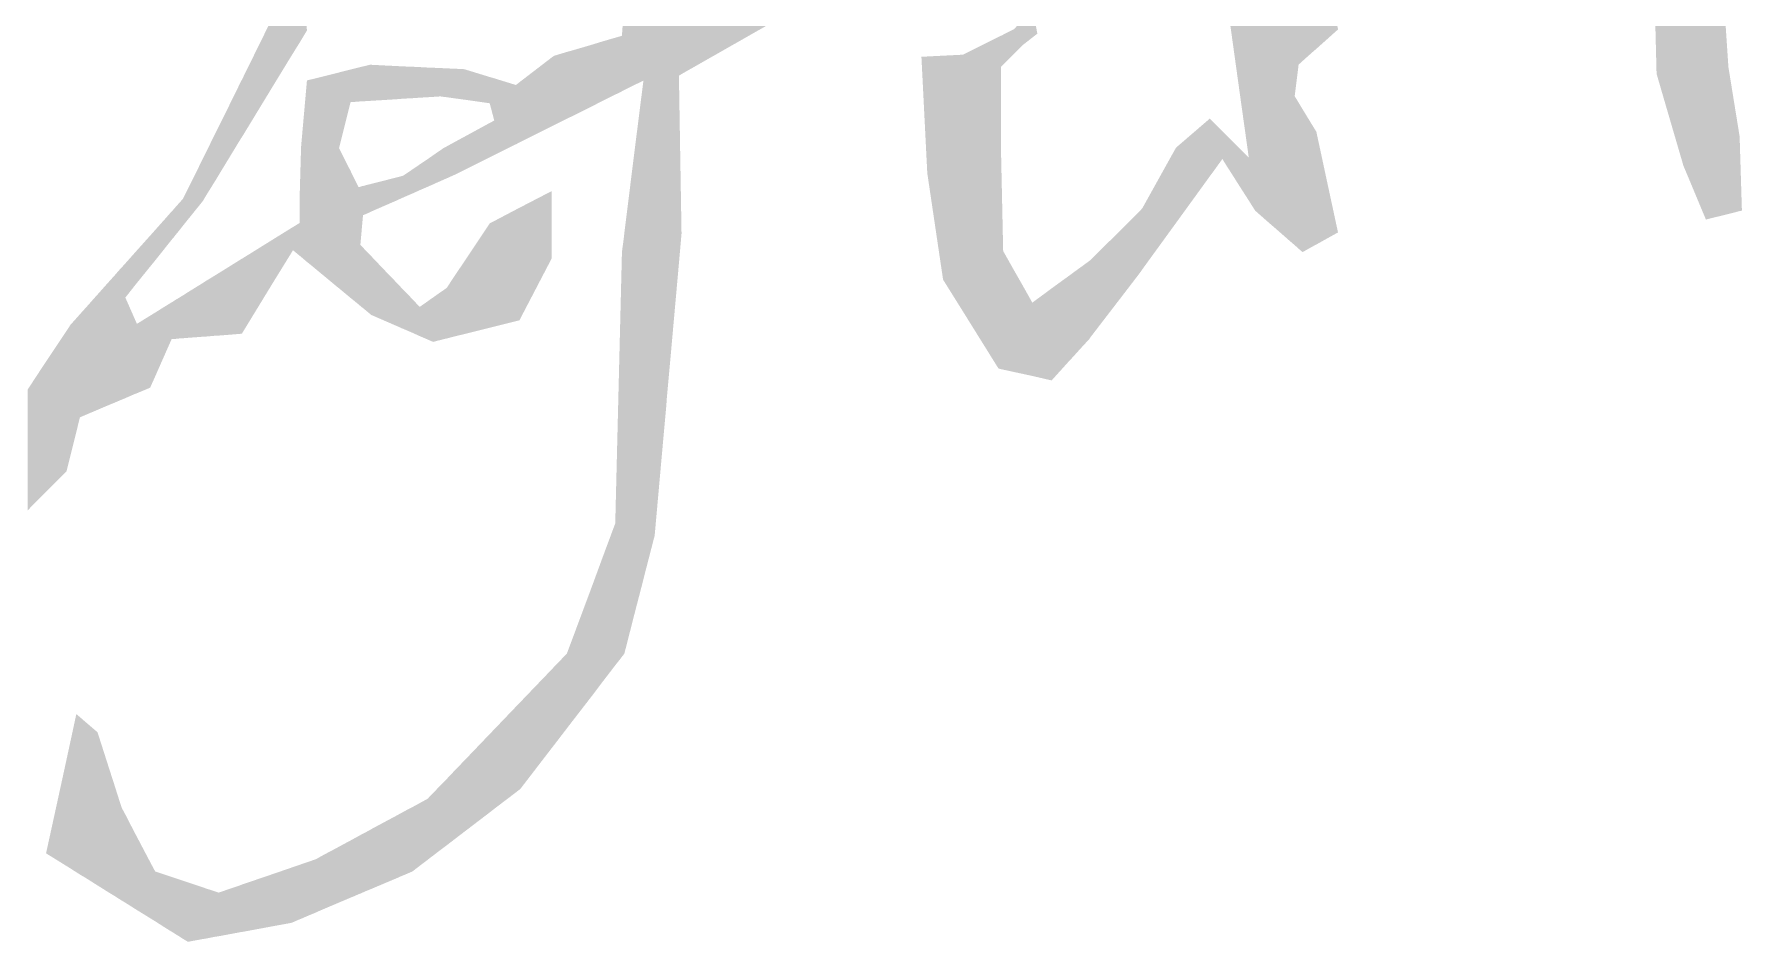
# Model space of a CAD drawing. Extents: x -2746917 to -971774, y -3334247 to -3250358.
# Drawn here: x -1695101 to -1694430, y -3308079 to -3307722 of the extents above; entities that cross this region are included whole.
import ezdxf

# ---------------------------------------------------------------- set-up
doc = ezdxf.new("R2010")
doc.units = 0
doc.header["$LTSCALE"] = 1000
doc.header["$MEASUREMENT"] = 0
doc.layers.get('0').update_dxf_attribs({"linetype": 'CONTINUOUS'})
doc.layers.add('HATCH', color=254, linetype='CONTINUOUS')

# ---------------------------------------------------------------- blocks, each defined once
blk = doc.blocks.new('*U3513')
for points in [[(695583.9, -16248.4), (695589.2, -16546.8), (695589.2, -16248)], [(695589.2, -16248), (695590.8, -16846.6), (695590.8, -16247.8)], [(695964.8, -16285), (695974.1, -16634.8), (695974.1, -16272.6)], [(695974.1, -16634.8), (695974.1, -16272.6), (695978.3, -16638.4)], [(695956.2, -16296.5), (695960.9, -16594), (695960.9, -16290.3)], [(695960.9, -16290.3), (695964.8, -16626.6), (695964.8, -16285)], [(695960.9, -16620.4), (695960.9, -16290.3), (695964.8, -16626.6)], [(695964.8, -16626.6), (695964.8, -16285), (695974.1, -16634.8)], [(695949.3, -16305.7), (695956.2, -16560.5), (695956.2, -16296.5)], [(695956.2, -16560.5), (695956.2, -16296.5), (695960.9, -16594)], [(695949.3, -16510.9), (695949.3, -16305.7), (695956.2, -16560.5)], [(696229.2, -16602.4), (696229.2, -16383.9), (696241.6, -16632.1)], [(695577.5, -16497.1), (695583.9, -16549.4), (695583.9, -16400.7)], [(696227.8, -16433.8), (696229.2, -16602.4), (696229.2, -16429.6)], [(696215.4, -16471), (696227.8, -16599.1), (696227.8, -16433.8)], [(696227.8, -16599.1), (696227.8, -16433.8), (696229.2, -16602.4)], [(695378.1, -16474.6), (695379, -16522), (695379, -16472.8)], [(696211.3, -16483.4), (696215.4, -16556.7), (696215.4, -16471)], [(696215.4, -16556.7), (696215.4, -16471), (696227.8, -16599.1)], [(695373, -16484.8), (695374, -16530.1), (695374, -16482.8)], [(695374, -16482.8), (695378.1, -16523.5), (695378.1, -16474.6)], [(696209.9, -16487.5), (696211.3, -16542.6), (696211.3, -16483.4)], [(696211.3, -16542.6), (696211.3, -16483.4), (696215.4, -16556.7)], [(695361.4, -16508.2), (695373, -16531.7), (695373, -16484.8)], [(695618.4, -16539.5), (695618.4, -16499.9), (695716.1, -16483.9)], [(695978.3, -16638.4), (695978.3, -16484.7), (695986.5, -16645.6)], [(695993.9, -16499.3), (696000.3, -16529.1), (696000.3, -16491.6)], [(696000.3, -16491.6), (696002.4, -16527.3), (696002.4, -16490)], [(696002.4, -16490), (696009.9, -16520.6), (696009.9, -16483.9)], [(695576, -16519.3), (695577.1, -16552.8), (695577.1, -16504)], [(695577.1, -16504), (695577.5, -16552.6), (695577.5, -16497.1)], [(695822.5, -16508.6), (695828, -16520.4), (695828, -16502.1)], [(695989.1, -16505.1), (695991.5, -16537), (695991.5, -16502.2)], [(695991.5, -16502.2), (695993.4, -16535.3), (695993.4, -16499.9)], [(695993.4, -16499.9), (695993.9, -16534.8), (695993.9, -16499.3)], [(695342.6, -16546.4), (695361.4, -16550.7), (695361.4, -16508.2)], [(695816.9, -16515.2), (695822.5, -16524.7), (695822.5, -16508.6)], [(695986.5, -16508.1), (695989.1, -16647.8), (695989.1, -16505.1)], [(695986.5, -16645.6), (695986.5, -16508.1), (695989.1, -16647.8)], [(695546.2, -16528.1), (695557.8, -16562.5), (695557.8, -16524.7)], [(695557.8, -16524.7), (695564.6, -16559), (695564.6, -16522.6)], [(695564.6, -16522.6), (695571.9, -16555.4), (695571.9, -16520.5)], [(695571.9, -16520.5), (695576, -16553.4), (695576, -16519.3)], [(695576, -16519.3), (695576, -16553.3), (695576, -16519.3)], [(695790, -16528.6), (695807.2, -16723.5), (695807.2, -16520)], [(695807.2, -16520), (695808.7, -16723.9), (695808.7, -16519.3)], [(695807.2, -16723.5), (695807.2, -16520), (695808.7, -16723.9)], [(695808.7, -16519.3), (695809.2, -16538), (695809.2, -16519.1)], [(695809.2, -16519.1), (695810.1, -16537.1), (695810.1, -16518.6)], [(695810.1, -16518.6), (695816.9, -16530.2), (695816.9, -16515.2)], [(695513.6, -16547.4), (695532.9, -16574.9), (695532.9, -16532.6)], [(695532.9, -16532.6), (695534.3, -16574.2), (695534.3, -16531.6)], [(695534.3, -16531.6), (695542.2, -16570.2), (695542.2, -16529.2)], [(695542.2, -16529.2), (695546.2, -16568.3), (695546.2, -16528.1)], [(695759.9, -16532.2), (695763.5, -16603.6), (695763.5, -16532)], [(695763.5, -16532), (695773.2, -16669), (695773.2, -16531.5)], [(695763.5, -16603.6), (695763.5, -16532), (695773.2, -16669)], [(695773.2, -16531.5), (695785.4, -16688.5), (695785.4, -16530.9)], [(695773.2, -16669), (695773.2, -16531.5), (695785.4, -16688.5)], [(695785.4, -16530.9), (695790, -16695.9), (695790, -16528.6)], [(695785.4, -16688.5), (695785.4, -16530.9), (695790, -16695.9)], [(695790, -16695.9), (695790, -16528.6), (695807.2, -16723.5)], [(695382.6, -16546.7), (695385.5, -16660.4), (695385.5, -16546)], [(695385.5, -16546), (695387.9, -16662.4), (695387.9, -16545.4)], [(695385.5, -16660.4), (695385.5, -16546), (695387.9, -16662.4)], [(695387.9, -16545.4), (695389.2, -16663.5), (695389.2, -16545.1)], [(695387.9, -16662.4), (695387.9, -16545.4), (695389.2, -16663.5)], [(695389.2, -16545.1), (695393.1, -16666.7), (695393.1, -16544.1)], [(695389.2, -16663.5), (695389.2, -16545.1), (695393.1, -16666.7)], [(695393.1, -16544.1), (695400.9, -16673.2), (695400.9, -16542.2)], [(695393.1, -16666.7), (695393.1, -16544.1), (695400.9, -16673.2)], [(695400.9, -16542.2), (695402.3, -16674.3), (695402.3, -16541.8)], [(695400.9, -16673.2), (695400.9, -16542.2), (695402.3, -16674.3)], [(695402.3, -16541.8), (695409.4, -16560), (695409.4, -16540)], [(695409.4, -16540), (695411.4, -16559.9), (695411.4, -16539.5)], [(695411.4, -16539.5), (695414.3, -16559.7), (695414.3, -16538.8)], [(695414.3, -16538.8), (695415.1, -16559.6), (695415.1, -16538.6)], [(695415.1, -16538.6), (695415.4, -16559.6), (695415.4, -16538.5)], [(695415.4, -16538.5), (695416.8, -16559.5), (695416.8, -16538.2)], [(695416.8, -16538.2), (695416.9, -16559.5), (695416.9, -16538.1)], [(695416.9, -16538.1), (695417.1, -16559.5), (695417.1, -16538.1)], [(695417.1, -16538.1), (695418.8, -16559.4), (695418.8, -16537.7)], [(695418.8, -16537.7), (695421.3, -16559.3), (695421.3, -16537.1)], [(695464.4, -16556.5), (695464.4, -16539.1), (695466.5, -16556.8)], [(695466.5, -16556.8), (695466.5, -16539.2), (695468.4, -16557)], [(695468.4, -16557), (695468.4, -16539.3), (695473.3, -16557.7)], [(695473.3, -16557.7), (695473.3, -16539.5), (695479.2, -16558.5)], [(695479.2, -16558.5), (695479.2, -16539.8), (695494.8, -16560.7)], [(695494.8, -16560.7), (695494.8, -16544.6), (695494.9, -16561)], [(695494.9, -16561), (695494.9, -16544.6), (695497.6, -16571.3)], [(695333.7, -16564.4), (695342.2, -16582.1), (695342.2, -16547.1)], [(695342.2, -16547.1), (695342.6, -16581.6), (695342.6, -16546.4)], [(695379, -16587.4), (695382.6, -16658.1), (695382.6, -16546.7)], [(695382.6, -16658.1), (695382.6, -16546.7), (695385.5, -16660.4)], [(695510.9, -16549.5), (695513.1, -16584.8), (695513.1, -16547.8)], [(695513.1, -16547.8), (695513.6, -16584.5), (695513.6, -16547.4)], [(695583.9, -16588.8), (695589.2, -16853), (695589.2, -16546.8)], [(695989.1, -16647.8), (695989.1, -16556.4), (695991.5, -16650)], [(695328.4, -16575.1), (695333.7, -16596.1), (695333.7, -16564.4)], [(695991.5, -16650), (695991.5, -16560.3), (695993.4, -16651.6)], [(695993.4, -16651.6), (695993.4, -16563.5), (695993.9, -16652.1)], [(695326.3, -16579.3), (695328.4, -16604.8), (695328.4, -16575.1)], [(695479.2, -16581.3), (695494.8, -16593.9), (695494.8, -16572.8)], [(695494.8, -16572.8), (695494.9, -16593.9), (695494.9, -16572.8)], [(695494.9, -16572.8), (695497.6, -16592.5), (695497.6, -16571.3)], [(695916.2, -16588), (695935.7, -16607.3), (695935.7, -16571.2)], [(695935.7, -16571.2), (695936.9, -16605.6), (695936.9, -16570.1)], [(695320.7, -16590.6), (695326.3, -16608.3), (695326.3, -16579.3)], [(695378.1, -16618.9), (695379, -16655), (695379, -16587.4)], [(695379, -16655), (695379, -16587.4), (695382.6, -16658.1)], [(695402.3, -16674.3), (695402.3, -16588.2), (695409.4, -16680.2)], [(695464.4, -16589.7), (695466.5, -16607.6), (695466.5, -16588.2)], [(695466.5, -16588.2), (695468.4, -16606.8), (695468.4, -16587.2)], [(695468.4, -16587.2), (695473.3, -16604.6), (695473.3, -16584.5)], [(695473.3, -16584.5), (695479.2, -16601.7), (695479.2, -16581.3)], [(695808.7, -16723.9), (695808.7, -16586.7), (695809.2, -16724)], [(695895.5, -16625.2), (695916.2, -16634.2), (695916.2, -16588)], [(695944.7, -16594.9), (695944.7, -16577.9), (695945.2, -16595.7)], [(695945.2, -16595.7), (695945.2, -16578.4), (695947.9, -16600.1)], [(695947.9, -16600.1), (695947.9, -16581.1), (695949.3, -16602.2)], [(695949.3, -16602.2), (695949.3, -16582.5), (695956.2, -16613.1)], [(695309.5, -16613.3), (695318.7, -16620.7), (695318.7, -16594.7)], [(695318.7, -16594.7), (695320.7, -16617.3), (695320.7, -16590.6)], [(695447.4, -16601.3), (695451.8, -16614.1), (695451.8, -16598.3)], [(695451.8, -16598.3), (695456.7, -16612), (695456.7, -16595)], [(695456.7, -16595), (695458.7, -16611.1), (695458.7, -16593.6)], [(695458.7, -16593.6), (695460.1, -16610.5), (695460.1, -16592.6)], [(695460.1, -16592.6), (695463.3, -16609), (695463.3, -16590.4)], [(695463.3, -16590.4), (695464.4, -16608.6), (695464.4, -16589.7)], [(695577.5, -16640.2), (695583.9, -16873.4), (695583.9, -16588.8)], [(695956.2, -16613.1), (695956.2, -16589.4), (695960.9, -16620.4)], [(695409.4, -16680.2), (695409.4, -16602.3), (695411.4, -16681.8)], [(695411.4, -16681.8), (695411.4, -16606.4), (695414.3, -16684.2)], [(695422, -16610.2), (695431.9, -16622.9), (695431.9, -16607.7)], [(695431.9, -16607.7), (695438.1, -16620.2), (695438.1, -16606.1)], [(695438.1, -16606.1), (695439.8, -16619.4), (695439.8, -16605.7)], [(695439.8, -16605.7), (695440.5, -16619.1), (695440.5, -16605.5)], [(695440.5, -16605.5), (695441.8, -16618.5), (695441.8, -16605.1)], [(695441.8, -16605.1), (695447.4, -16616.1), (695447.4, -16601.3)], [(695304.1, -16622), (695306.5, -16635.8), (695306.5, -16619.3)], [(695306.5, -16619.3), (695307, -16635.2), (695307, -16618.3)], [(695307, -16618.3), (695309.5, -16632.1), (695309.5, -16613.3)], [(695378.1, -16654.3), (695378.1, -16618.9), (695379, -16655)], [(695414.3, -16612.2), (695415.1, -16684.9), (695415.1, -16612)], [(695414.3, -16684.2), (695414.3, -16612.2), (695415.1, -16684.9)], [(695415.1, -16612), (695415.4, -16685.1), (695415.4, -16611.9)], [(695415.1, -16684.9), (695415.1, -16612), (695415.4, -16685.1)], [(695415.4, -16611.9), (695416.8, -16631.9), (695416.8, -16611.5)], [(695416.8, -16611.5), (695416.9, -16630.7), (695416.9, -16611.5)], [(695416.9, -16611.5), (695417.1, -16629.4), (695417.1, -16611.5)], [(695417.1, -16611.5), (695418.8, -16628.7), (695418.8, -16611)], [(695418.8, -16611), (695421.3, -16627.6), (695421.3, -16610.4)], [(695421.3, -16610.4), (695421.9, -16627.3), (695421.9, -16610.3)], [(695421.9, -16610.3), (695422, -16627.2), (695422, -16610.2)], [(695513.6, -16624.6), (695532.9, -16655.9), (695532.9, -16614.6)], [(695809.2, -16724), (695809.2, -16609.5), (695810.1, -16724.2)], [(695295.3, -16631.9), (695299.5, -16644.5), (695299.5, -16627.1)], [(695299.5, -16627.1), (695300.4, -16643.5), (695300.4, -16626.2)], [(695300.4, -16626.2), (695302.2, -16641.2), (695302.2, -16624.1)], [(695302.2, -16624.1), (695304.1, -16638.9), (695304.1, -16622)], [(695497.6, -16633), (695510.9, -16694.5), (695510.9, -16626)], [(695510.9, -16626), (695513.1, -16693.9), (695513.1, -16624.9)], [(695513.1, -16624.9), (695513.6, -16692.9), (695513.6, -16624.6)], [(695881.8, -16639), (695894.5, -16664.2), (695894.5, -16626.3)], [(695894.5, -16626.3), (695895.5, -16662.7), (695895.5, -16625.2)], [(695286.3, -16642), (695289.4, -16657.2), (695289.4, -16638.5)], [(695289.4, -16638.5), (695295.3, -16649.8), (695295.3, -16631.9)], [(695361.4, -16644.5), (695373, -16652.6), (695373, -16637.3)], [(695373, -16637.3), (695374, -16650.9), (695374, -16636.7)], [(695374, -16636.7), (695378.1, -16654.3), (695378.1, -16634.2)], [(695374, -16650.9), (695374, -16636.7), (695378.1, -16654.3)], [(695479.2, -16657.9), (695494.8, -16698.5), (695494.8, -16634.5)], [(695494.8, -16634.5), (695494.9, -16698.5), (695494.9, -16634.4)], [(695494.9, -16634.4), (695497.6, -16697.8), (695497.6, -16633)], [(695577.1, -16643.9), (695577.5, -16898.5), (695577.5, -16640.2)], [(695872.1, -16648.6), (695880.4, -16682.6), (695880.4, -16640.4)], [(695880.4, -16640.4), (695881.8, -16680.8), (695881.8, -16639)], [(695276.6, -16652.8), (695278.2, -16671), (695278.2, -16651)], [(695278.2, -16651), (695286.3, -16661), (695286.3, -16642)], [(695342.6, -16656.2), (695361.4, -16671.4), (695361.4, -16644.5)], [(695415.4, -16685.1), (695415.4, -16647.6), (695416.8, -16686.3)], [(695416.8, -16686.3), (695416.8, -16649.1), (695416.9, -16686.4)], [(695416.9, -16686.4), (695416.9, -16649.2), (695417.1, -16686.5)], [(695417.1, -16686.5), (695417.1, -16649.4), (695418.8, -16687.9)], [(695418.8, -16687.9), (695418.8, -16651.2), (695421.3, -16690)], [(695576, -16652), (695577.1, -16899.1), (695577.1, -16643.9)], [(695863.8, -16656.9), (695872.1, -16693.4), (695872.1, -16648.6)], [(695267, -16663.5), (695268.9, -16742.6), (695268.9, -16661.4)], [(695268.9, -16661.4), (695270.4, -16742), (695270.4, -16659.8)], [(695270.4, -16659.8), (695271.1, -16741.7), (695271.1, -16659)], [(695271.1, -16659), (695276.6, -16673), (695276.6, -16652.8)], [(695328.4, -16665), (695333.7, -16702.9), (695333.7, -16661.7)], [(695333.7, -16661.7), (695342.2, -16702.2), (695342.2, -16656.4)], [(695342.2, -16656.4), (695342.6, -16702.2), (695342.6, -16656.2)], [(695421.3, -16690), (695421.3, -16653.7), (695421.9, -16690.5)], [(695421.9, -16690.5), (695421.9, -16654.4), (695422, -16690.6)], [(695422, -16690.6), (695422, -16654.5), (695431.9, -16694.9)], [(695473.3, -16666.6), (695479.2, -16702.4), (695479.2, -16657.9)], [(695571.9, -16818.6), (695576, -16900.5), (695576, -16652.6)], [(695576, -16652.6), (695576, -16900.4), (695576, -16652)], [(695810.1, -16724.2), (695810.1, -16651.4), (695816.9, -16725.7)], [(695852.8, -16664.9), (695859.3, -16709.4), (695859.3, -16660.2)], [(695859.3, -16660.2), (695859.7, -16709), (695859.7, -16659.9)], [(695859.7, -16659.9), (695863, -16705.4), (695863, -16657.5)], [(695863, -16657.5), (695863.8, -16704.2), (695863.8, -16656.9)], [(695254.2, -16677.9), (695261.5, -16745.7), (695261.5, -16669.7)], [(695261.5, -16669.7), (695264.5, -16744.5), (695264.5, -16666.4)], [(695264.5, -16666.4), (695267, -16743.4), (695267, -16663.5)], [(695309.5, -16676.7), (695318.7, -16704), (695318.7, -16671)], [(695318.7, -16671), (695320.7, -16703.9), (695320.7, -16669.7)], [(695320.7, -16669.7), (695326.3, -16703.4), (695326.3, -16666.3)], [(695326.3, -16666.3), (695328.4, -16703.3), (695328.4, -16665)], [(695431.9, -16694.9), (695431.9, -16664.9), (695438.1, -16697.6)], [(695438.1, -16697.6), (695438.1, -16671.3), (695439.8, -16698.3)], [(695468.4, -16674.1), (695473.3, -16703.8), (695473.3, -16666.6)], [(695816.9, -16725.7), (695816.9, -16663.5), (695822.5, -16726.9)], [(695839.9, -16674.3), (695850.8, -16718.7), (695850.8, -16666.4)], [(695850.8, -16666.4), (695852.8, -16716.6), (695852.8, -16664.9)], [(695246.9, -16686.1), (695254, -16748.9), (695254, -16678.1)], [(695254, -16678.1), (695254.2, -16748.8), (695254.2, -16677.9)], [(695299.5, -16682.9), (695300.4, -16705.4), (695300.4, -16682.4)], [(695300.4, -16682.4), (695302.2, -16705.3), (695302.2, -16681.2)], [(695302.2, -16681.2), (695304.1, -16705.1), (695304.1, -16680.1)], [(695304.1, -16680.1), (695306.5, -16705), (695306.5, -16678.6)], [(695306.5, -16678.6), (695307, -16704.9), (695307, -16678.3)], [(695307, -16678.3), (695309.5, -16704.7), (695309.5, -16676.7)], [(695439.8, -16698.3), (695439.8, -16673.1), (695440.5, -16698.7)], [(695440.5, -16698.7), (695440.5, -16673.9), (695441.8, -16699.2)], [(695441.8, -16699.2), (695441.8, -16675.2), (695447.4, -16701.6)], [(695447.4, -16701.6), (695447.4, -16681), (695451.8, -16703.6)], [(695451.8, -16685.7), (695456.7, -16705.7), (695456.7, -16682.3)], [(695456.7, -16682.3), (695458.7, -16706.6), (695458.7, -16680.8)], [(695456.7, -16705.7), (695456.7, -16682.3), (695458.7, -16706.6)], [(695458.7, -16680.8), (695460.1, -16707.2), (695460.1, -16679.9)], [(695458.7, -16706.6), (695458.7, -16680.8), (695460.1, -16707.2)], [(695460.1, -16679.9), (695463.3, -16706.3), (695463.3, -16677.6)], [(695463.3, -16677.6), (695464.4, -16706.1), (695464.4, -16676.8)], [(695464.4, -16676.8), (695466.5, -16705.5), (695466.5, -16675.4)], [(695466.5, -16675.4), (695468.4, -16705.1), (695468.4, -16674.1)], [(695822.5, -16726.9), (695822.5, -16673.3), (695828, -16728.1)], [(695828, -16683.1), (695831.1, -16728.8), (695831.1, -16680.8)], [(695831.1, -16680.8), (695837.5, -16730.3), (695837.5, -16676.1)], [(695831.1, -16728.8), (695831.1, -16680.8), (695837.5, -16730.3)], [(695837.5, -16676.1), (695839.9, -16730.8), (695839.9, -16674.3)], [(695837.5, -16730.3), (695837.5, -16676.1), (695839.9, -16730.8)], [(695237.4, -16696.7), (695241, -16762.4), (695241, -16692.7)], [(695241, -16692.7), (695243.2, -16753.5), (695243.2, -16690.2)], [(695243.2, -16690.2), (695246.9, -16751.9), (695246.9, -16686.1)], [(695278.2, -16696.1), (695286.3, -16735.3), (695286.3, -16691.1)], [(695286.3, -16691.1), (695289.4, -16728.4), (695289.4, -16689.2)], [(695289.4, -16689.2), (695295.3, -16715), (695295.3, -16685.5)], [(695295.3, -16685.5), (695299.5, -16705.5), (695299.5, -16682.9)], [(695451.8, -16703.6), (695451.8, -16685.7), (695456.7, -16705.7)], [(695828, -16728.1), (695828, -16683.1), (695831.1, -16728.8)], [(695230.8, -16706.7), (695235, -16786.5), (695235, -16700.4)], [(695235, -16700.4), (695237.4, -16776.8), (695237.4, -16696.7)], [(695222.4, -16719.3), (695230.8, -16790.8), (695230.8, -16706.7)], [(695211.2, -16736.3), (695219, -16802.6), (695219, -16724.4)], [(695219, -16724.4), (695222.4, -16799.2), (695222.4, -16719.3)], [(695564.6, -16838.2), (695571.9, -16905.7), (695571.9, -16818.6)], [(695557.8, -16856.7), (695564.6, -16915.2), (695564.6, -16838.2)], [(695546.2, -16887.8), (695557.8, -16924.2), (695557.8, -16856.7)], [(695542.2, -16898.5), (695546.2, -16939.2), (695546.2, -16887.8)], [(695534.3, -16906.7), (695542.2, -16944.4), (695542.2, -16898.5)], [(695513.6, -16928.3), (695532.9, -16956.5), (695532.9, -16908.2)], [(695532.9, -16908.2), (695534.3, -16954.7), (695534.3, -16906.7)], [(695497.6, -16945), (695510.9, -16983.7), (695510.9, -16931.1)], [(695510.9, -16931.1), (695513.1, -16982), (695513.1, -16928.9)], [(695513.1, -16928.9), (695513.6, -16981.6), (695513.6, -16928.3)], [(695237.4, -16952.3), (695241, -17032.7), (695241, -16935.6)], [(695241, -17032.7), (695241, -16935.6), (695243.2, -17034.1)], [(695243.2, -17034.1), (695243.2, -16937.5), (695246.9, -17036.3)], [(695246.9, -17036.3), (695246.9, -16940.7), (695254, -17040.8)], [(695235, -16963.4), (695237.4, -17030.4), (695237.4, -16952.3)], [(695237.4, -17030.4), (695237.4, -16952.3), (695241, -17032.7)], [(695254, -17040.8), (695254, -16946.8), (695254.2, -17040.9)], [(695254.2, -17040.9), (695254.2, -16947.4), (695261.5, -17045.5)], [(695479.2, -16964.2), (695494.8, -16996), (695494.8, -16947.9)], [(695494.8, -16947.9), (695494.9, -16995.9), (695494.9, -16947.8)], [(695494.9, -16947.8), (695497.6, -16993.8), (695497.6, -16945)], [(695230.8, -16982.7), (695235, -17028.9), (695235, -16963.4)], [(695235, -17028.9), (695235, -16963.4), (695237.4, -17030.4)], [(695473.3, -16970.3), (695479.2, -17007.9), (695479.2, -16964.2)], [(695261.5, -17045.5), (695261.5, -16970.2), (695264.5, -17047.3)], [(695466.5, -16977.4), (695468.4, -17016.2), (695468.4, -16975.5)], [(695468.4, -16975.5), (695473.3, -17012.4), (695473.3, -16970.3)], [(695222.4, -17021.1), (695230.8, -17026.3), (695230.8, -16982.7)], [(695230.8, -17026.3), (695230.8, -16982.7), (695235, -17028.9)], [(695264.5, -17047.3), (695264.5, -16979.5), (695267, -17048.9)], [(695456.7, -16987.6), (695458.7, -17023.5), (695458.7, -16985.5)], [(695458.7, -16985.5), (695460.1, -17022.5), (695460.1, -16984.1)], [(695460.1, -16984.1), (695463.3, -17020), (695463.3, -16980.7)], [(695463.3, -16980.7), (695464.4, -17019.2), (695464.4, -16979.6)], [(695464.4, -16979.6), (695466.5, -17017.6), (695466.5, -16977.4)], [(695267, -17048.9), (695267, -16987.4), (695268.9, -17050.1)], [(695268.9, -17050.1), (695268.9, -16993.2), (695270.4, -17051)], [(695270.4, -17051), (695270.4, -16996), (695271.1, -17051.4)], [(695438.1, -16997.7), (695439.8, -17035.4), (695439.8, -16996.7)], [(695439.8, -16996.7), (695440.5, -17035.1), (695440.5, -16996.4)], [(695440.5, -16996.4), (695441.8, -17034.6), (695441.8, -16995.6)], [(695441.8, -16995.6), (695447.4, -17032.2), (695447.4, -16992.7)], [(695447.4, -16992.7), (695451.8, -17028.8), (695451.8, -16990.3)], [(695451.8, -16990.3), (695456.7, -17025.1), (695456.7, -16987.6)], [(695271.1, -17051.4), (695271.1, -16997.3), (695276.6, -17054.9)], [(695418.8, -17008.1), (695421.3, -17043.3), (695421.3, -17006.8)], [(695421.3, -17006.8), (695421.9, -17043), (695421.9, -17006.4)], [(695421.9, -17006.4), (695422, -17043), (695422, -17006.3)], [(695422, -17006.3), (695431.9, -17038.8), (695431.9, -17001)], [(695431.9, -17001), (695438.1, -17036.2), (695438.1, -16997.7)], [(695276.6, -17054.9), (695276.6, -17008), (695278.2, -17055.9)], [(695278.2, -17055.9), (695278.2, -17011), (695286.3, -17060.9)], [(695393.1, -17021.9), (695400.9, -17051.9), (695400.9, -17017.8)], [(695400.9, -17017.8), (695402.3, -17051.3), (695402.3, -17017)], [(695402.3, -17017), (695409.4, -17048.3), (695409.4, -17013.2)], [(695409.4, -17013.2), (695411.4, -17047.5), (695411.4, -17012.1)], [(695411.4, -17012.1), (695414.3, -17046.2), (695414.3, -17010.5)], [(695414.3, -17010.5), (695415.1, -17045.9), (695415.1, -17010.1)], [(695415.1, -17010.1), (695415.4, -17045.8), (695415.4, -17009.9)], [(695415.4, -17009.9), (695416.8, -17045.2), (695416.8, -17009.1)], [(695416.8, -17009.1), (695416.9, -17045.1), (695416.9, -17009.1)], [(695416.9, -17009.1), (695417.1, -17045.1), (695417.1, -17009)], [(695417.1, -17009), (695418.8, -17044.3), (695418.8, -17008.1)], [(695286.3, -17060.9), (695286.3, -17026.4), (695289.4, -17062.8)], [(695374, -17029.5), (695378.1, -17061.6), (695378.1, -17028.2)], [(695378.1, -17028.2), (695379, -17061.3), (695379, -17027.8)], [(695379, -17027.8), (695382.6, -17059.7), (695382.6, -17026.6)], [(695382.6, -17026.6), (695385.5, -17058.5), (695385.5, -17025.6)], [(695385.5, -17025.6), (695387.9, -17057.5), (695387.9, -17024.8)], [(695387.9, -17024.8), (695389.2, -17056.9), (695389.2, -17024.1)], [(695389.2, -17024.1), (695393.1, -17055.2), (695393.1, -17021.9)], [(695289.4, -17062.8), (695289.4, -17032.2), (695295.3, -17066.6)], [(695295.3, -17066.6), (695295.3, -17034.2), (695299.5, -17069.2)], [(695299.5, -17069.2), (695299.5, -17035.6), (695300.4, -17069.7)], [(695300.4, -17069.7), (695300.4, -17035.9), (695302.2, -17070.9)], [(695302.2, -17070.9), (695302.2, -17036.5), (695304.1, -17072)], [(695304.1, -17072), (695304.1, -17037.1), (695306.5, -17073.6)], [(695306.5, -17073.6), (695306.5, -17037.9), (695307, -17073.9)], [(695307, -17073.9), (695307, -17038.1), (695309.5, -17075.4)], [(695342.6, -17040.3), (695361.4, -17065.9), (695361.4, -17033.9)], [(695361.4, -17033.9), (695373, -17063.8), (695373, -17029.9)], [(695373, -17029.9), (695374, -17063.4), (695374, -17029.5)], [(695328.4, -17045.2), (695333.7, -17071), (695333.7, -17043.4)], [(695333.7, -17043.4), (695342.2, -17069.4), (695342.2, -17040.5)], [(695342.2, -17040.5), (695342.6, -17069.4), (695342.6, -17040.3)]]:
    blk.add_solid(points)
at = {"extrusion": (0, 0, -1)}
for points in [[(-695583.9, -16549.4), (-695583.9, -16248.4), (-695589.2, -16546.8)], [(-695589.2, -16853), (-695589.2, -16248), (-695590.8, -16846.6)], [(-695590.8, -16846.6), (-695590.8, -16247.8), (-695596.1, -16826.1)], [(-695590.8, -16247.8), (-695596.1, -16826.1), (-695596.1, -16265.9)], [(-695596.1, -16826.1), (-695596.1, -16265.9), (-695600.5, -16776.8)], [(-695596.1, -16265.9), (-695600.5, -16776.8), (-695600.5, -16280.9)], [(-695974.1, -16272.6), (-695978.3, -16638.4), (-695978.3, -16274.1)], [(-695600.5, -16776.8), (-695600.5, -16280.9), (-695603.3, -16745.8)], [(-695600.5, -16280.9), (-695603.3, -16745.8), (-695603.3, -16298.1)], [(-696229.2, -16383.9), (-696241.6, -16632.1), (-696241.6, -16390.8)], [(-696241.6, -16632.1), (-696241.6, -16390.8), (-696247.1, -16630.7)], [(-696241.6, -16390.8), (-696247.1, -16630.7), (-696247.1, -16393.8)], [(-696247.1, -16630.7), (-696247.1, -16431), (-696251.3, -16629.7)], [(-696247.1, -16431), (-696251.3, -16629.7), (-696251.3, -16476.5)], [(-695379, -16522), (-695379, -16472.8), (-695382.6, -16516)], [(-695603.3, -16745.8), (-695603.3, -16466.8), (-695603.5, -16742.5)], [(-695603.3, -16466.8), (-695603.5, -16742.5), (-695603.5, -16467.5)], [(-695603.5, -16742.5), (-695603.5, -16467.5), (-695606, -16714.9)], [(-695603.5, -16467.5), (-695606, -16714.9), (-695606, -16472.8)], [(-695606, -16714.9), (-695606, -16472.8), (-695611, -16659)], [(-695606, -16472.8), (-695611, -16659), (-695611, -16483.7)], [(-695374, -16530.1), (-695374, -16482.8), (-695378.1, -16523.5)], [(-695378.1, -16523.5), (-695378.1, -16474.6), (-695379, -16522)], [(-696251.3, -16629.7), (-696251.3, -16476.5), (-696255.4, -16628.7)], [(-696251.3, -16476.5), (-696255.4, -16628.7), (-696255.4, -16538.4)], [(-695373, -16531.7), (-695373, -16484.8), (-695374, -16530.1)], [(-695611, -16543.8), (-695611, -16483.7), (-695612.6, -16542.8)], [(-695611, -16483.7), (-695612.6, -16542.8), (-695612.6, -16487.2)], [(-695612.6, -16542.8), (-695612.6, -16487.2), (-695618.4, -16539.5)], [(-695612.6, -16487.2), (-695618.4, -16539.5), (-695618.4, -16499.9)], [(-695978.3, -16484.7), (-695986.5, -16645.6), (-695986.5, -16508.1)], [(-696000.3, -16529.1), (-696000.3, -16491.6), (-696002.4, -16527.3)], [(-696002.4, -16527.3), (-696002.4, -16490), (-696009.9, -16520.6)], [(-696009.9, -16520.6), (-696009.9, -16483.9), (-696015.7, -16515.4)], [(-695577.1, -16552.8), (-695577.1, -16504), (-695577.5, -16552.6)], [(-695577.5, -16552.6), (-695577.5, -16497.1), (-695583.9, -16549.4)], [(-695828, -16520.4), (-695828, -16502.1), (-695831.1, -16518)], [(-695991.5, -16537), (-695991.5, -16502.2), (-695993.4, -16535.3)], [(-695993.4, -16535.3), (-695993.4, -16499.9), (-695993.9, -16534.8)], [(-695993.9, -16534.8), (-695993.9, -16499.3), (-696000.3, -16529.1)], [(-695361.4, -16550.7), (-695361.4, -16508.2), (-695373, -16531.7)], [(-695822.5, -16524.7), (-695822.5, -16508.6), (-695828, -16520.4)], [(-695989.1, -16556.4), (-695989.1, -16505.1), (-695991.5, -16537)], [(-695557.8, -16562.5), (-695557.8, -16524.7), (-695564.6, -16559)], [(-695564.6, -16559), (-695564.6, -16522.6), (-695571.9, -16555.4)], [(-695571.9, -16555.4), (-695571.9, -16520.5), (-695576, -16553.4)], [(-695576, -16553.4), (-695576, -16519.3), (-695576, -16553.3)], [(-695576, -16553.3), (-695576, -16519.3), (-695577.1, -16552.8)], [(-695808.7, -16538.4), (-695808.7, -16519.3), (-695809.2, -16538)], [(-695809.2, -16538), (-695809.2, -16519.1), (-695810.1, -16537.1)], [(-695810.1, -16537.1), (-695810.1, -16518.6), (-695816.9, -16530.2)], [(-695816.9, -16530.2), (-695816.9, -16515.2), (-695822.5, -16524.7)], [(-695532.9, -16574.9), (-695532.9, -16532.6), (-695534.3, -16574.2)], [(-695534.3, -16574.2), (-695534.3, -16531.6), (-695542.2, -16570.2)], [(-695542.2, -16570.2), (-695542.2, -16529.2), (-695546.2, -16568.3)], [(-695546.2, -16568.3), (-695546.2, -16528.1), (-695557.8, -16562.5)], [(-695402.3, -16588.2), (-695402.3, -16541.8), (-695409.4, -16560)], [(-695409.4, -16560), (-695409.4, -16540), (-695411.4, -16559.9)], [(-695411.4, -16559.9), (-695411.4, -16539.5), (-695414.3, -16559.7)], [(-695414.3, -16559.7), (-695414.3, -16538.8), (-695415.1, -16559.6)], [(-695415.1, -16559.6), (-695415.1, -16538.6), (-695415.4, -16559.6)], [(-695415.4, -16559.6), (-695415.4, -16538.5), (-695416.8, -16559.5)], [(-695416.8, -16559.5), (-695416.8, -16538.2), (-695416.9, -16559.5)], [(-695416.9, -16559.5), (-695416.9, -16538.1), (-695417.1, -16559.5)], [(-695417.1, -16559.5), (-695417.1, -16538.1), (-695418.8, -16559.4)], [(-695418.8, -16559.4), (-695418.8, -16537.7), (-695421.3, -16559.3)], [(-695421.3, -16559.3), (-695421.3, -16537.1), (-695421.9, -16559.2)], [(-695421.3, -16537.1), (-695421.9, -16559.2), (-695421.9, -16537.1)], [(-695421.9, -16559.2), (-695421.9, -16537.1), (-695422, -16559.2)], [(-695421.9, -16537.1), (-695422, -16559.2), (-695422, -16537.1)], [(-695422, -16559.2), (-695422, -16537.1), (-695431.9, -16558.6)], [(-695422, -16537.1), (-695431.9, -16558.6), (-695431.9, -16537.6)], [(-695431.9, -16558.6), (-695431.9, -16537.6), (-695438.1, -16558.2)], [(-695431.9, -16537.6), (-695438.1, -16558.2), (-695438.1, -16537.9)], [(-695438.1, -16558.2), (-695438.1, -16537.9), (-695439.8, -16558.1)], [(-695438.1, -16537.9), (-695439.8, -16558.1), (-695439.8, -16538)], [(-695439.8, -16558.1), (-695439.8, -16538), (-695440.5, -16558)], [(-695439.8, -16538), (-695440.5, -16558), (-695440.5, -16538)], [(-695440.5, -16558), (-695440.5, -16538), (-695441.8, -16557.9)], [(-695440.5, -16538), (-695441.8, -16557.9), (-695441.8, -16538.1)], [(-695441.8, -16557.9), (-695441.8, -16538.1), (-695447.4, -16557.6)], [(-695441.8, -16538.1), (-695447.4, -16557.6), (-695447.4, -16538.3)], [(-695447.4, -16557.6), (-695447.4, -16538.3), (-695451.8, -16557.3)], [(-695447.4, -16538.3), (-695451.8, -16557.3), (-695451.8, -16538.5)], [(-695451.8, -16557.3), (-695451.8, -16538.5), (-695456.7, -16557)], [(-695451.8, -16538.5), (-695456.7, -16557), (-695456.7, -16538.8)], [(-695456.7, -16557), (-695456.7, -16538.8), (-695458.7, -16556.9)], [(-695456.7, -16538.8), (-695458.7, -16556.9), (-695458.7, -16538.9)], [(-695458.7, -16556.9), (-695458.7, -16538.9), (-695460.1, -16556.8)], [(-695458.7, -16538.9), (-695460.1, -16556.8), (-695460.1, -16538.9)], [(-695460.1, -16556.8), (-695460.1, -16538.9), (-695463.3, -16556.6)], [(-695460.1, -16538.9), (-695463.3, -16556.6), (-695463.3, -16539.1)], [(-695463.3, -16556.6), (-695463.3, -16539.1), (-695464.4, -16556.5)], [(-695463.3, -16539.1), (-695464.4, -16556.5), (-695464.4, -16539.1)], [(-695464.4, -16539.1), (-695466.5, -16556.8), (-695466.5, -16539.2)], [(-695466.5, -16539.2), (-695468.4, -16557), (-695468.4, -16539.3)], [(-695468.4, -16539.3), (-695473.3, -16557.7), (-695473.3, -16539.5)], [(-695473.3, -16539.5), (-695479.2, -16558.5), (-695479.2, -16539.8)], [(-695479.2, -16539.8), (-695494.8, -16560.7), (-695494.8, -16544.6)], [(-695494.8, -16544.6), (-695494.9, -16561), (-695494.9, -16544.6)], [(-695494.9, -16544.6), (-695497.6, -16571.3), (-695497.6, -16545.4)], [(-695497.6, -16592.5), (-695497.6, -16545.4), (-695510.9, -16585.9)], [(-695497.6, -16545.4), (-695510.9, -16585.9), (-695510.9, -16549.5)], [(-695611, -16659), (-695611, -16543.8), (-695612.6, -16640.7)], [(-696255.4, -16628.7), (-696255.4, -16538.4), (-696262.3, -16626.9)], [(-696255.4, -16538.4), (-696262.3, -16626.9), (-696262.3, -16581.1)], [(-695342.2, -16582.1), (-695342.2, -16547.1), (-695342.6, -16581.6)], [(-695342.6, -16581.6), (-695342.6, -16546.4), (-695361.4, -16550.7)], [(-695510.9, -16585.9), (-695510.9, -16549.5), (-695513.1, -16584.8)], [(-695513.1, -16584.8), (-695513.1, -16547.8), (-695513.6, -16584.5)], [(-695513.6, -16584.5), (-695513.6, -16547.4), (-695532.9, -16574.9)], [(-695989.1, -16556.4), (-695991.5, -16650), (-695991.5, -16560.3)], [(-695333.7, -16596.1), (-695333.7, -16564.4), (-695342.2, -16582.1)], [(-695991.5, -16560.3), (-695993.4, -16651.6), (-695993.4, -16563.5)], [(-695993.4, -16563.5), (-695993.9, -16652.1), (-695993.9, -16564.3)], [(-695993.9, -16652.1), (-695993.9, -16564.3), (-696000.3, -16648.5)], [(-695993.9, -16564.3), (-696000.3, -16648.5), (-696000.3, -16574.8)], [(-695328.4, -16604.8), (-695328.4, -16575.1), (-695333.7, -16596.1)], [(-695494.8, -16593.9), (-695494.8, -16572.8), (-695494.9, -16593.9)], [(-695494.9, -16593.9), (-695494.9, -16572.8), (-695497.6, -16592.5)], [(-695935.7, -16607.3), (-695935.7, -16571.2), (-695936.9, -16605.6)], [(-695936.9, -16605.6), (-695936.9, -16570.1), (-695938.8, -16603.1)], [(-695936.9, -16570.1), (-695938.8, -16603.1), (-695938.8, -16572)], [(-695938.8, -16603.1), (-695938.8, -16572), (-695944.7, -16594.9)], [(-695938.8, -16572), (-695944.7, -16594.9), (-695944.7, -16577.9)], [(-696000.3, -16648.5), (-696000.3, -16574.8), (-696002.4, -16647.4)], [(-696000.3, -16574.8), (-696002.4, -16647.4), (-696002.4, -16578.2)], [(-695326.3, -16608.3), (-695326.3, -16579.3), (-695328.4, -16604.8)], [(-695402.3, -16588.2), (-695409.4, -16680.2), (-695409.4, -16602.3)], [(-695466.5, -16607.6), (-695466.5, -16588.2), (-695468.4, -16606.8)], [(-695468.4, -16606.8), (-695468.4, -16587.2), (-695473.3, -16604.6)], [(-695473.3, -16604.6), (-695473.3, -16584.5), (-695479.2, -16601.7)], [(-695479.2, -16601.7), (-695479.2, -16581.3), (-695494.8, -16593.9)], [(-695808.7, -16586.7), (-695809.2, -16724), (-695809.2, -16609.5)], [(-695916.2, -16634.2), (-695916.2, -16588), (-695935.7, -16607.3)], [(-695944.7, -16577.9), (-695945.2, -16595.7), (-695945.2, -16578.4)], [(-695945.2, -16578.4), (-695947.9, -16600.1), (-695947.9, -16581.1)], [(-695947.9, -16581.1), (-695949.3, -16602.2), (-695949.3, -16582.5)], [(-695949.3, -16582.5), (-695956.2, -16613.1), (-695956.2, -16589.4)], [(-696002.4, -16647.4), (-696002.4, -16578.2), (-696009.9, -16643.2)], [(-696002.4, -16578.2), (-696009.9, -16643.2), (-696009.9, -16613.1)], [(-696262.3, -16626.9), (-696262.3, -16581.1), (-696263.7, -16626.6)], [(-695318.7, -16620.7), (-695318.7, -16594.7), (-695320.7, -16617.3)], [(-695320.7, -16617.3), (-695320.7, -16590.6), (-695326.3, -16608.3)], [(-695451.8, -16614.1), (-695451.8, -16598.3), (-695456.7, -16612)], [(-695456.7, -16612), (-695456.7, -16595), (-695458.7, -16611.1)], [(-695458.7, -16611.1), (-695458.7, -16593.6), (-695460.1, -16610.5)], [(-695460.1, -16610.5), (-695460.1, -16592.6), (-695463.3, -16609)], [(-695463.3, -16609), (-695463.3, -16590.4), (-695464.4, -16608.6)], [(-695464.4, -16608.6), (-695464.4, -16589.7), (-695466.5, -16607.6)], [(-695583.9, -16873.4), (-695583.9, -16588.8), (-695589.2, -16853)], [(-695956.2, -16589.4), (-695960.9, -16620.4), (-695960.9, -16594)], [(-695409.4, -16602.3), (-695411.4, -16681.8), (-695411.4, -16606.4)], [(-695411.4, -16606.4), (-695414.3, -16684.2), (-695414.3, -16612.2)], [(-695431.9, -16622.9), (-695431.9, -16607.7), (-695438.1, -16620.2)], [(-695438.1, -16620.2), (-695438.1, -16606.1), (-695439.8, -16619.4)], [(-695439.8, -16619.4), (-695439.8, -16605.7), (-695440.5, -16619.1)], [(-695440.5, -16619.1), (-695440.5, -16605.5), (-695441.8, -16618.5)], [(-695441.8, -16618.5), (-695441.8, -16605.1), (-695447.4, -16616.1)], [(-695447.4, -16616.1), (-695447.4, -16601.3), (-695451.8, -16614.1)], [(-695306.5, -16635.8), (-695306.5, -16619.3), (-695307, -16635.2)], [(-695307, -16635.2), (-695307, -16618.3), (-695309.5, -16632.1)], [(-695309.5, -16632.1), (-695309.5, -16613.3), (-695318.7, -16620.7)], [(-695415.4, -16647.6), (-695415.4, -16611.9), (-695416.8, -16631.9)], [(-695416.8, -16631.9), (-695416.8, -16611.5), (-695416.9, -16630.7)], [(-695416.9, -16630.7), (-695416.9, -16611.5), (-695417.1, -16629.4)], [(-695417.1, -16629.4), (-695417.1, -16611.5), (-695418.8, -16628.7)], [(-695418.8, -16628.7), (-695418.8, -16611), (-695421.3, -16627.6)], [(-695421.3, -16627.6), (-695421.3, -16610.4), (-695421.9, -16627.3)], [(-695421.9, -16627.3), (-695421.9, -16610.3), (-695422, -16627.2)], [(-695422, -16627.2), (-695422, -16610.2), (-695431.9, -16622.9)], [(-695809.2, -16609.5), (-695810.1, -16724.2), (-695810.1, -16651.4)], [(-696009.9, -16643.2), (-696009.9, -16613.1), (-696015.7, -16640)], [(-695299.5, -16644.5), (-695299.5, -16627.1), (-695300.4, -16643.5)], [(-695300.4, -16643.5), (-695300.4, -16626.2), (-695302.2, -16641.2)], [(-695302.2, -16641.2), (-695302.2, -16624.1), (-695304.1, -16638.9)], [(-695304.1, -16638.9), (-695304.1, -16622), (-695306.5, -16635.8)], [(-695510.9, -16694.5), (-695510.9, -16626), (-695513.1, -16693.9)], [(-695513.1, -16693.9), (-695513.1, -16624.9), (-695513.6, -16692.9)], [(-695513.6, -16692.9), (-695513.6, -16624.6), (-695532.9, -16655.9)], [(-695894.5, -16664.2), (-695894.5, -16626.3), (-695895.5, -16662.7)], [(-695895.5, -16662.7), (-695895.5, -16625.2), (-695916.2, -16634.2)], [(-695289.4, -16657.2), (-695289.4, -16638.5), (-695295.3, -16649.8)], [(-695295.3, -16649.8), (-695295.3, -16631.9), (-695299.5, -16644.5)], [(-695373, -16652.6), (-695373, -16637.3), (-695374, -16650.9)], [(-695494.8, -16698.5), (-695494.8, -16634.5), (-695494.9, -16698.5)], [(-695494.9, -16698.5), (-695494.9, -16634.4), (-695497.6, -16697.8)], [(-695497.6, -16697.8), (-695497.6, -16633), (-695510.9, -16694.5)], [(-695577.5, -16898.5), (-695577.5, -16640.2), (-695583.9, -16873.4)], [(-695880.4, -16682.6), (-695880.4, -16640.4), (-695881.8, -16680.8)], [(-695881.8, -16680.8), (-695881.8, -16639), (-695894.5, -16664.2)], [(-695278.2, -16671), (-695278.2, -16651), (-695286.3, -16661)], [(-695286.3, -16661), (-695286.3, -16642), (-695289.4, -16657.2)], [(-695361.4, -16671.4), (-695361.4, -16644.5), (-695373, -16652.6)], [(-695415.4, -16647.6), (-695416.8, -16686.3), (-695416.8, -16649.1)], [(-695416.8, -16649.1), (-695416.9, -16686.4), (-695416.9, -16649.2)], [(-695416.9, -16649.2), (-695417.1, -16686.5), (-695417.1, -16649.4)], [(-695417.1, -16649.4), (-695418.8, -16687.9), (-695418.8, -16651.2)], [(-695418.8, -16651.2), (-695421.3, -16690), (-695421.3, -16653.7)], [(-695577.1, -16899.1), (-695577.1, -16643.9), (-695577.5, -16898.5)], [(-695872.1, -16693.4), (-695872.1, -16648.6), (-695880.4, -16682.6)], [(-695268.9, -16742.6), (-695268.9, -16661.4), (-695270.4, -16742)], [(-695270.4, -16742), (-695270.4, -16659.8), (-695271.1, -16741.7)], [(-695271.1, -16680), (-695271.1, -16659), (-695276.6, -16673)], [(-695276.6, -16673), (-695276.6, -16652.8), (-695278.2, -16671)], [(-695333.7, -16702.9), (-695333.7, -16661.7), (-695342.2, -16702.2)], [(-695342.2, -16702.2), (-695342.2, -16656.4), (-695342.6, -16702.2)], [(-695342.6, -16702.2), (-695342.6, -16656.2), (-695361.4, -16671.4)], [(-695421.3, -16653.7), (-695421.9, -16690.5), (-695421.9, -16654.4)], [(-695421.9, -16654.4), (-695422, -16690.6), (-695422, -16654.5)], [(-695422, -16654.5), (-695431.9, -16694.9), (-695431.9, -16664.9)], [(-695479.2, -16702.4), (-695479.2, -16657.9), (-695494.8, -16698.5)], [(-695576, -16900.4), (-695576, -16652), (-695577.1, -16899.1)], [(-695576, -16900.5), (-695576, -16652.6), (-695576, -16900.4)], [(-695810.1, -16651.4), (-695816.9, -16725.7), (-695816.9, -16663.5)], [(-695859.3, -16709.4), (-695859.3, -16660.2), (-695859.7, -16709)], [(-695859.7, -16709), (-695859.7, -16659.9), (-695863, -16705.4)], [(-695863, -16705.4), (-695863, -16657.5), (-695863.8, -16704.2)], [(-695863.8, -16704.2), (-695863.8, -16656.9), (-695872.1, -16693.4)], [(-695261.5, -16745.7), (-695261.5, -16669.7), (-695264.5, -16744.5)], [(-695264.5, -16744.5), (-695264.5, -16666.4), (-695267, -16743.4)], [(-695267, -16743.4), (-695267, -16663.5), (-695268.9, -16742.6)], [(-695318.7, -16704), (-695318.7, -16671), (-695320.7, -16703.9)], [(-695320.7, -16703.9), (-695320.7, -16669.7), (-695326.3, -16703.4)], [(-695326.3, -16703.4), (-695326.3, -16666.3), (-695328.4, -16703.3)], [(-695328.4, -16703.3), (-695328.4, -16665), (-695333.7, -16702.9)], [(-695431.9, -16664.9), (-695438.1, -16697.6), (-695438.1, -16671.3)], [(-695438.1, -16671.3), (-695439.8, -16698.3), (-695439.8, -16673.1)], [(-695473.3, -16703.8), (-695473.3, -16666.6), (-695479.2, -16702.4)], [(-695816.9, -16663.5), (-695822.5, -16726.9), (-695822.5, -16673.3)], [(-695850.8, -16718.7), (-695850.8, -16666.4), (-695852.8, -16716.6)], [(-695852.8, -16716.6), (-695852.8, -16664.9), (-695859.3, -16709.4)], [(-695254, -16748.9), (-695254, -16678.1), (-695254.2, -16748.8)], [(-695254.2, -16748.8), (-695254.2, -16677.9), (-695261.5, -16745.7)], [(-695271.1, -16741.7), (-695271.1, -16680), (-695276.6, -16739.3)], [(-695271.1, -16680), (-695276.6, -16739.3), (-695276.6, -16692.5)], [(-695300.4, -16705.4), (-695300.4, -16682.4), (-695302.2, -16705.3)], [(-695302.2, -16705.3), (-695302.2, -16681.2), (-695304.1, -16705.1)], [(-695304.1, -16705.1), (-695304.1, -16680.1), (-695306.5, -16705)], [(-695306.5, -16705), (-695306.5, -16678.6), (-695307, -16704.9)], [(-695307, -16704.9), (-695307, -16678.3), (-695309.5, -16704.7)], [(-695309.5, -16704.7), (-695309.5, -16676.7), (-695318.7, -16704)], [(-695439.8, -16673.1), (-695440.5, -16698.7), (-695440.5, -16673.9)], [(-695440.5, -16673.9), (-695441.8, -16699.2), (-695441.8, -16675.2)], [(-695441.8, -16675.2), (-695447.4, -16701.6), (-695447.4, -16681)], [(-695447.4, -16681), (-695451.8, -16703.6), (-695451.8, -16685.7)], [(-695460.1, -16707.2), (-695460.1, -16679.9), (-695463.3, -16706.3)], [(-695463.3, -16706.3), (-695463.3, -16677.6), (-695464.4, -16706.1)], [(-695464.4, -16706.1), (-695464.4, -16676.8), (-695466.5, -16705.5)], [(-695466.5, -16705.5), (-695466.5, -16675.4), (-695468.4, -16705.1)], [(-695468.4, -16705.1), (-695468.4, -16674.1), (-695473.3, -16703.8)], [(-695822.5, -16673.3), (-695828, -16728.1), (-695828, -16683.1)], [(-695839.9, -16730.8), (-695839.9, -16674.3), (-695850.8, -16718.7)], [(-695241, -16762.4), (-695241, -16692.7), (-695243.2, -16753.5)], [(-695243.2, -16753.5), (-695243.2, -16690.2), (-695246.9, -16751.9)], [(-695246.9, -16751.9), (-695246.9, -16686.1), (-695254, -16748.9)], [(-695276.6, -16739.3), (-695276.6, -16692.5), (-695278.2, -16738.7)], [(-695276.6, -16692.5), (-695278.2, -16738.7), (-695278.2, -16696.1)], [(-695286.3, -16735.3), (-695286.3, -16691.1), (-695289.4, -16728.4)], [(-695289.4, -16728.4), (-695289.4, -16689.2), (-695295.3, -16715)], [(-695295.3, -16715), (-695295.3, -16685.5), (-695299.5, -16705.5)], [(-695299.5, -16705.5), (-695299.5, -16682.9), (-695300.4, -16705.4)], [(-695235, -16786.5), (-695235, -16700.4), (-695237.4, -16776.8)], [(-695237.4, -16776.8), (-695237.4, -16696.7), (-695241, -16762.4)], [(-695278.2, -16738.7), (-695278.2, -16696.1), (-695286.3, -16735.3)], [(-695230.8, -16790.8), (-695230.8, -16706.7), (-695235, -16786.5)], [(-695219, -16802.6), (-695219, -16724.4), (-695222.4, -16799.2)], [(-695222.4, -16799.2), (-695222.4, -16719.3), (-695230.8, -16790.8)], [(-695211.2, -16810.5), (-695211.2, -16736.3), (-695219, -16802.6)], [(-695571.9, -16905.7), (-695571.9, -16818.6), (-695576, -16900.5)], [(-695564.6, -16915.2), (-695564.6, -16838.2), (-695571.9, -16905.7)], [(-695557.8, -16924.2), (-695557.8, -16856.7), (-695564.6, -16915.2)], [(-695546.2, -16939.2), (-695546.2, -16887.8), (-695557.8, -16924.2)], [(-695542.2, -16944.4), (-695542.2, -16898.5), (-695546.2, -16939.2)], [(-695532.9, -16956.5), (-695532.9, -16908.2), (-695534.3, -16954.7)], [(-695534.3, -16954.7), (-695534.3, -16906.7), (-695542.2, -16944.4)], [(-695510.9, -16983.7), (-695510.9, -16931.1), (-695513.1, -16982)], [(-695513.1, -16982), (-695513.1, -16928.9), (-695513.6, -16981.6)], [(-695513.6, -16981.6), (-695513.6, -16928.3), (-695532.9, -16956.5)], [(-695241, -16935.6), (-695243.2, -17034.1), (-695243.2, -16937.5)], [(-695243.2, -16937.5), (-695246.9, -17036.3), (-695246.9, -16940.7)], [(-695246.9, -16940.7), (-695254, -17040.8), (-695254, -16946.8)], [(-695254, -16946.8), (-695254.2, -17040.9), (-695254.2, -16947.4)], [(-695254.2, -16947.4), (-695261.5, -17045.5), (-695261.5, -16970.2)], [(-695494.8, -16996), (-695494.8, -16947.9), (-695494.9, -16995.9)], [(-695494.9, -16995.9), (-695494.9, -16947.8), (-695497.6, -16993.8)], [(-695497.6, -16993.8), (-695497.6, -16945), (-695510.9, -16983.7)], [(-695479.2, -17007.9), (-695479.2, -16964.2), (-695494.8, -16996)], [(-695261.5, -16970.2), (-695264.5, -17047.3), (-695264.5, -16979.5)], [(-695468.4, -17016.2), (-695468.4, -16975.5), (-695473.3, -17012.4)], [(-695473.3, -17012.4), (-695473.3, -16970.3), (-695479.2, -17007.9)], [(-695264.5, -16979.5), (-695267, -17048.9), (-695267, -16987.4)], [(-695458.7, -17023.5), (-695458.7, -16985.5), (-695460.1, -17022.5)], [(-695460.1, -17022.5), (-695460.1, -16984.1), (-695463.3, -17020)], [(-695463.3, -17020), (-695463.3, -16980.7), (-695464.4, -17019.2)], [(-695464.4, -17019.2), (-695464.4, -16979.6), (-695466.5, -17017.6)], [(-695466.5, -17017.6), (-695466.5, -16977.4), (-695468.4, -17016.2)], [(-695267, -16987.4), (-695268.9, -17050.1), (-695268.9, -16993.2)], [(-695268.9, -16993.2), (-695270.4, -17051), (-695270.4, -16996)], [(-695270.4, -16996), (-695271.1, -17051.4), (-695271.1, -16997.3)], [(-695439.8, -17035.4), (-695439.8, -16996.7), (-695440.5, -17035.1)], [(-695440.5, -17035.1), (-695440.5, -16996.4), (-695441.8, -17034.6)], [(-695441.8, -17034.6), (-695441.8, -16995.6), (-695447.4, -17032.2)], [(-695447.4, -17032.2), (-695447.4, -16992.7), (-695451.8, -17028.8)], [(-695451.8, -17028.8), (-695451.8, -16990.3), (-695456.7, -17025.1)], [(-695456.7, -17025.1), (-695456.7, -16987.6), (-695458.7, -17023.5)], [(-695271.1, -16997.3), (-695276.6, -17054.9), (-695276.6, -17008)], [(-695421.3, -17043.3), (-695421.3, -17006.8), (-695421.9, -17043)], [(-695421.9, -17043), (-695421.9, -17006.4), (-695422, -17043)], [(-695422, -17043), (-695422, -17006.3), (-695431.9, -17038.8)], [(-695431.9, -17038.8), (-695431.9, -17001), (-695438.1, -17036.2)], [(-695438.1, -17036.2), (-695438.1, -16997.7), (-695439.8, -17035.4)], [(-695276.6, -17008), (-695278.2, -17055.9), (-695278.2, -17011)], [(-695278.2, -17011), (-695286.3, -17060.9), (-695286.3, -17026.4)], [(-695400.9, -17051.9), (-695400.9, -17017.8), (-695402.3, -17051.3)], [(-695402.3, -17051.3), (-695402.3, -17017), (-695409.4, -17048.3)], [(-695409.4, -17048.3), (-695409.4, -17013.2), (-695411.4, -17047.5)], [(-695411.4, -17047.5), (-695411.4, -17012.1), (-695414.3, -17046.2)], [(-695414.3, -17046.2), (-695414.3, -17010.5), (-695415.1, -17045.9)], [(-695415.1, -17045.9), (-695415.1, -17010.1), (-695415.4, -17045.8)], [(-695415.4, -17045.8), (-695415.4, -17009.9), (-695416.8, -17045.2)], [(-695416.8, -17045.2), (-695416.8, -17009.1), (-695416.9, -17045.1)], [(-695416.9, -17045.1), (-695416.9, -17009.1), (-695417.1, -17045.1)], [(-695417.1, -17045.1), (-695417.1, -17009), (-695418.8, -17044.3)], [(-695418.8, -17044.3), (-695418.8, -17008.1), (-695421.3, -17043.3)], [(-695286.3, -17026.4), (-695289.4, -17062.8), (-695289.4, -17032.2)], [(-695378.1, -17061.6), (-695378.1, -17028.2), (-695379, -17061.3)], [(-695379, -17061.3), (-695379, -17027.8), (-695382.6, -17059.7)], [(-695382.6, -17059.7), (-695382.6, -17026.6), (-695385.5, -17058.5)], [(-695385.5, -17058.5), (-695385.5, -17025.6), (-695387.9, -17057.5)], [(-695387.9, -17057.5), (-695387.9, -17024.8), (-695389.2, -17056.9)], [(-695389.2, -17056.9), (-695389.2, -17024.1), (-695393.1, -17055.2)], [(-695393.1, -17055.2), (-695393.1, -17021.9), (-695400.9, -17051.9)], [(-695289.4, -17032.2), (-695295.3, -17066.6), (-695295.3, -17034.2)], [(-695295.3, -17034.2), (-695299.5, -17069.2), (-695299.5, -17035.6)], [(-695299.5, -17035.6), (-695300.4, -17069.7), (-695300.4, -17035.9)], [(-695300.4, -17035.9), (-695302.2, -17070.9), (-695302.2, -17036.5)], [(-695302.2, -17036.5), (-695304.1, -17072), (-695304.1, -17037.1)], [(-695304.1, -17037.1), (-695306.5, -17073.6), (-695306.5, -17037.9)], [(-695306.5, -17037.9), (-695307, -17073.9), (-695307, -17038.1)], [(-695307, -17038.1), (-695309.5, -17075.4), (-695309.5, -17038.9)], [(-695309.5, -17075.4), (-695309.5, -17038.9), (-695318.7, -17073.7)], [(-695309.5, -17038.9), (-695318.7, -17073.7), (-695318.7, -17042)], [(-695361.4, -17065.9), (-695361.4, -17033.9), (-695373, -17063.8)], [(-695373, -17063.8), (-695373, -17029.9), (-695374, -17063.4)], [(-695374, -17063.4), (-695374, -17029.5), (-695378.1, -17061.6)], [(-695318.7, -17073.7), (-695318.7, -17042), (-695320.7, -17073.4)], [(-695318.7, -17042), (-695320.7, -17073.4), (-695320.7, -17042.7)], [(-695320.7, -17073.4), (-695320.7, -17042.7), (-695326.3, -17072.3)], [(-695320.7, -17042.7), (-695326.3, -17072.3), (-695326.3, -17044.5)], [(-695326.3, -17072.3), (-695326.3, -17044.5), (-695328.4, -17072)], [(-695326.3, -17044.5), (-695328.4, -17072), (-695328.4, -17045.2)], [(-695328.4, -17072), (-695328.4, -17045.2), (-695333.7, -17071)], [(-695333.7, -17071), (-695333.7, -17043.4), (-695342.2, -17069.4)], [(-695342.2, -17069.4), (-695342.2, -17040.5), (-695342.6, -17069.4)], [(-695342.6, -17069.4), (-695342.6, -17040.3), (-695361.4, -17065.9)]]:
    blk.add_solid(points, dxfattribs=at)
blk = doc.blocks.new('A$C440D491C')
at = {"layer": 'HATCH', "xscale": 0.6400000001303852, "yscale": 0.6399999996647239, "zscale": 0.6399999999999864}
blk.add_blockref('*U3513', (-358044.07, 19022.56), dxfattribs=at)

msp = doc.modelspace()

# ---------------------------------------------------------------- block references
at = {"ltscale": 1.5}
msp.add_blockref('A$C440D491C', (-1781995.02, -3316173.05), dxfattribs=at)

doc.saveas('drawing.dxf')
